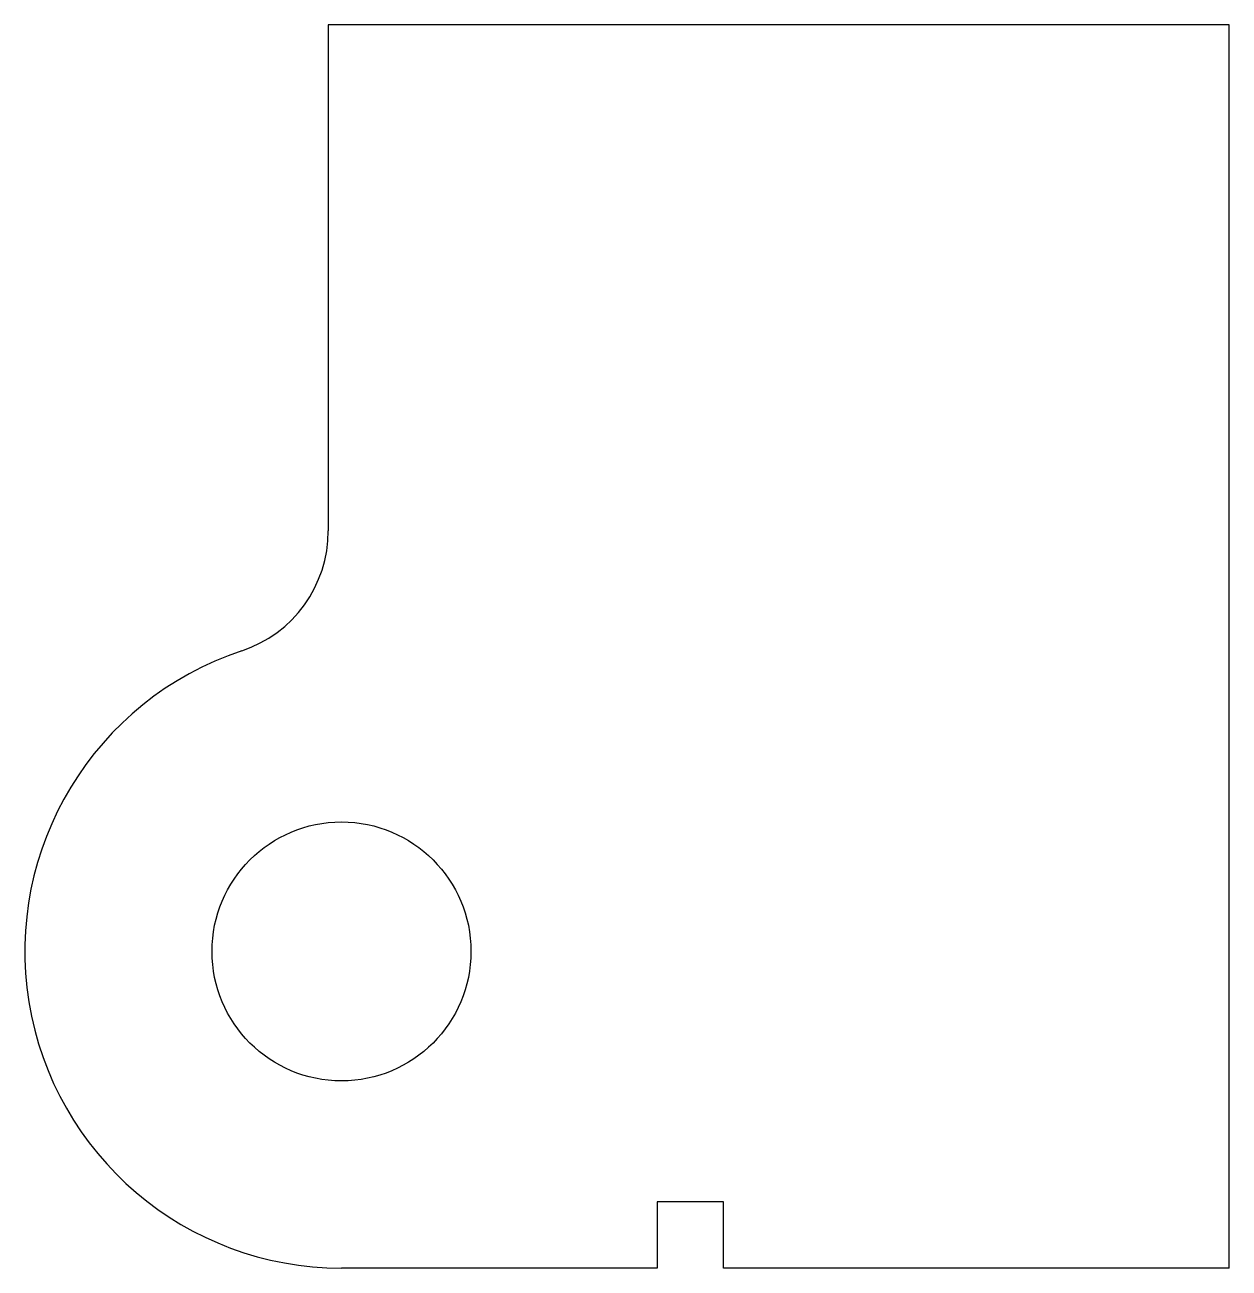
# Model space of a CAD drawing. Header units: millimetres. Extents: x -196 to -77, y -163 to -40.
import ezdxf

# ---------------------------------------------------------------- set-up
doc = ezdxf.new("R2010")
doc.units = ezdxf.units.MM
doc.layers.add('Binder002', color=7, linetype='CONTINUOUS')

msp = doc.modelspace()

# ---------------------------------------------------------------- linework, layer by layer
at = {"layer": 'Binder002'}
for p, q in [((-76.9, -40.3308, -68.85), (-165.95, -40.3308, -68.85)), ((-165.95, -40.3308, -68.85), (-165.95, -90.3308, -68.85)), ((-76.9, -163.2, -68.85), (-76.9, -40.3308, -68.85)), ((-133.45, -156.65, -68.85), (-133.45, -163.2, -68.85)), ((-126.9, -156.65, -68.85), (-133.45, -156.65, -68.85)), ((-126.9, -163.2, -68.85), (-126.9, -156.65, -68.85)), ((-133.45, -163.2, -68.85), (-164.65, -163.2, -68.85)), ((-76.9, -163.2, -68.85), (-126.9, -163.2, -68.85))]:
    msp.add_line(p, q, dxfattribs=at)
msp.add_circle((-164.65, -131.9), 12.8, dxfattribs=at)
for centre, radius, start, end in [((-178.45, -90.3308, -68.85), 12.5, -71.6352, 0), ((-164.65, -131.9, -68.85), 31.3, 108.365, -90)]:
    msp.add_arc(centre, radius, start, end, dxfattribs=at)

doc.saveas('drawing.dxf')
